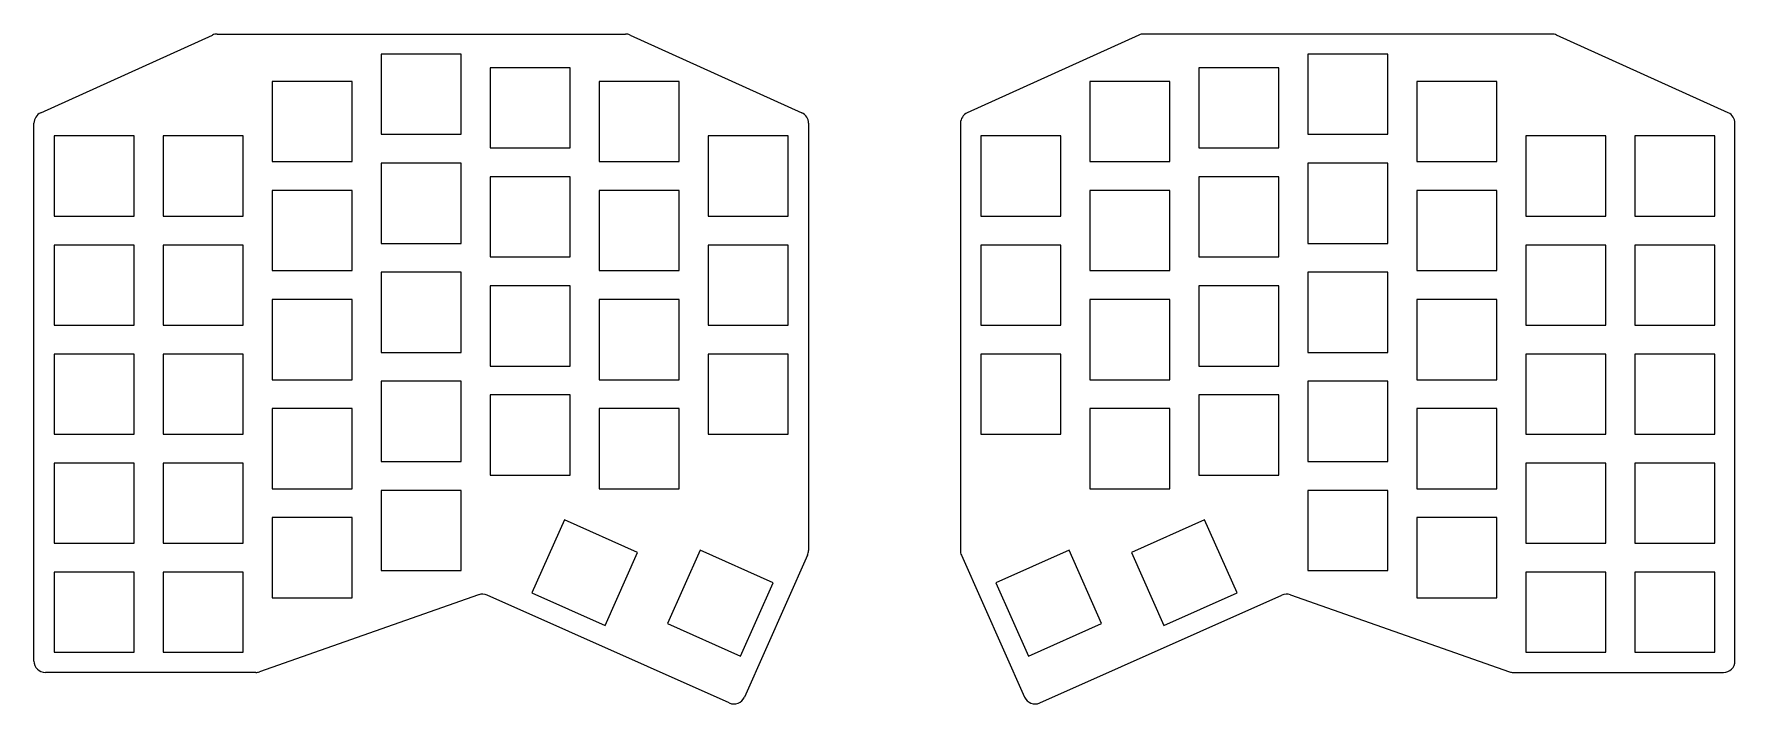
# Model space of a CAD drawing. Header units: millimetres. Extents: x 69 to 367, y -196 to -79.
import ezdxf

# ---------------------------------------------------------------- set-up
doc = ezdxf.new("R2010")
doc.units = ezdxf.units.MM

msp = doc.modelspace()

# ---------------------------------------------------------------- linework, layer by layer
at = {"linetype": 'CONTINUOUS'}
for p, q in [((70.65, -92.74), (100.66, -79.17)), ((101.48, -78.99), (172.82, -78.99)), ((173.64, -79.17), (203.65, -92.74)), ((262.58, -79.17), (232.58, -92.74)), ((334.74, -78.99), (263.41, -78.99)), ((365.57, -92.74), (335.57, -79.17)), ((144.15, -82.51), (130.15, -82.51)), ((130.15, -82.51), (130.15, -96.51)), ((144.15, -96.51), (144.15, -82.51)), ((306.07, -82.51), (292.07, -82.51)), ((292.07, -82.51), (292.07, -96.51)), ((306.07, -96.51), (306.07, -82.51)), ((163.2, -84.89), (149.2, -84.89)), ((149.2, -84.89), (149.2, -98.89)), ((163.2, -98.89), (163.2, -84.89)), ((287.02, -84.89), (273.02, -84.89)), ((273.02, -84.89), (273.02, -98.89)), ((287.02, -98.89), (287.02, -84.89)), ((125.1, -87.28), (111.1, -87.28)), ((111.1, -87.28), (111.1, -101.28)), ((125.1, -101.28), (125.1, -87.28)), ((182.25, -87.28), (168.25, -87.28)), ((168.25, -87.28), (168.25, -101.28)), ((182.25, -101.28), (182.25, -87.28)), ((267.98, -87.28), (253.97, -87.28)), ((253.97, -87.28), (253.97, -101.28)), ((267.98, -101.28), (267.98, -87.28)), ((325.12, -87.28), (311.12, -87.28)), ((311.12, -87.28), (311.12, -101.28)), ((325.12, -101.28), (325.12, -87.28)), ((69.47, -188.53), (69.47, -94.57)), ((204.83, -94.56), (204.84, -169.23)), ((231.4, -94.56), (231.38, -169.23)), ((366.75, -188.53), (366.75, -94.57)), ((87, -96.8), (73, -96.8)), ((73, -96.8), (73, -110.8)), ((87, -110.8), (87, -96.8)), ((106.05, -96.8), (92.05, -96.8)), ((92.05, -96.8), (92.05, -110.8)), ((106.05, -110.8), (106.05, -96.8)), ((130.15, -96.51), (144.15, -96.51)), ((201.3, -96.8), (187.3, -96.8)), ((187.3, -96.8), (187.3, -110.8)), ((201.3, -110.8), (201.3, -96.8)), ((248.93, -96.8), (234.93, -96.8)), ((234.93, -96.8), (234.93, -110.8)), ((248.93, -110.8), (248.93, -96.8)), ((292.07, -96.51), (306.07, -96.51)), ((344.18, -96.8), (330.18, -96.8)), ((330.18, -96.8), (330.18, -110.8)), ((344.18, -110.8), (344.18, -96.8)), ((363.23, -96.8), (349.23, -96.8)), ((349.23, -96.8), (349.23, -110.8)), ((363.23, -110.8), (363.23, -96.8)), ((149.2, -98.89), (163.2, -98.89)), ((273.02, -98.89), (287.02, -98.89)), ((111.1, -101.28), (125.1, -101.28)), ((144.15, -101.56), (130.15, -101.56)), ((130.15, -101.56), (130.15, -115.56)), ((144.15, -115.56), (144.15, -101.56)), ((163.2, -103.94), (149.2, -103.94)), ((149.2, -103.94), (149.2, -117.94)), ((163.2, -117.94), (163.2, -103.94)), ((168.25, -101.28), (182.25, -101.28)), ((253.97, -101.28), (267.98, -101.28)), ((287.02, -103.94), (273.02, -103.94)), ((273.02, -103.94), (273.02, -117.94)), ((287.02, -117.94), (287.02, -103.94)), ((306.07, -101.56), (292.07, -101.56)), ((292.07, -101.56), (292.07, -115.56)), ((306.07, -115.56), (306.07, -101.56)), ((311.12, -101.28), (325.12, -101.28)), ((125.1, -106.33), (111.1, -106.33)), ((111.1, -106.33), (111.1, -120.33)), ((125.1, -120.33), (125.1, -106.33)), ((182.25, -106.33), (168.25, -106.33)), ((168.25, -106.33), (168.25, -120.33)), ((182.25, -120.33), (182.25, -106.33)), ((267.98, -106.33), (253.97, -106.33)), ((253.97, -106.33), (253.97, -120.33)), ((267.98, -120.33), (267.98, -106.33)), ((325.12, -106.33), (311.12, -106.33)), ((311.12, -106.33), (311.12, -120.33)), ((325.12, -120.33), (325.12, -106.33)), ((73, -110.8), (87, -110.8)), ((92.05, -110.8), (106.05, -110.8)), ((187.3, -110.8), (201.3, -110.8)), ((234.93, -110.8), (248.93, -110.8)), ((330.18, -110.8), (344.18, -110.8)), ((349.23, -110.8), (363.23, -110.8)), ((87, -115.85), (73, -115.85)), ((73, -115.85), (73, -129.85)), ((87, -129.85), (87, -115.85)), ((106.05, -115.85), (92.05, -115.85)), ((92.05, -115.85), (92.05, -129.85)), ((106.05, -129.85), (106.05, -115.85)), ((130.15, -115.56), (144.15, -115.56)), ((201.3, -115.85), (187.3, -115.85)), ((187.3, -115.85), (187.3, -129.85)), ((201.3, -129.85), (201.3, -115.85)), ((248.93, -115.85), (234.93, -115.85)), ((234.93, -115.85), (234.93, -129.85)), ((248.93, -129.85), (248.93, -115.85)), ((292.07, -115.56), (306.07, -115.56)), ((344.18, -115.85), (330.18, -115.85)), ((330.18, -115.85), (330.18, -129.85)), ((344.18, -129.85), (344.18, -115.85)), ((363.23, -115.85), (349.23, -115.85)), ((349.23, -115.85), (349.23, -129.85)), ((363.23, -129.85), (363.23, -115.85)), ((149.2, -117.94), (163.2, -117.94)), ((273.02, -117.94), (287.02, -117.94)), ((111.1, -120.33), (125.1, -120.33)), ((144.15, -120.61), (130.15, -120.61)), ((130.15, -120.61), (130.15, -134.61)), ((144.15, -134.61), (144.15, -120.61)), ((168.25, -120.33), (182.25, -120.33)), ((253.97, -120.33), (267.98, -120.33)), ((306.07, -120.61), (292.07, -120.61)), ((292.07, -120.61), (292.07, -134.61)), ((306.07, -134.61), (306.07, -120.61)), ((311.12, -120.33), (325.12, -120.33)), ((163.2, -122.99), (149.2, -122.99)), ((149.2, -122.99), (149.2, -136.99)), ((163.2, -136.99), (163.2, -122.99)), ((287.02, -122.99), (273.02, -122.99)), ((273.02, -122.99), (273.02, -136.99)), ((287.02, -136.99), (287.02, -122.99)), ((125.1, -125.38), (111.1, -125.38)), ((111.1, -125.38), (111.1, -139.38)), ((125.1, -139.38), (125.1, -125.38)), ((182.25, -125.38), (168.25, -125.38)), ((168.25, -125.38), (168.25, -139.38)), ((182.25, -139.38), (182.25, -125.38)), ((267.98, -125.38), (253.97, -125.38)), ((253.97, -125.38), (253.97, -139.38)), ((267.98, -139.38), (267.98, -125.38)), ((325.12, -125.38), (311.12, -125.38)), ((311.12, -125.38), (311.12, -139.38)), ((325.12, -139.38), (325.12, -125.38)), ((73, -129.85), (87, -129.85)), ((92.05, -129.85), (106.05, -129.85)), ((187.3, -129.85), (201.3, -129.85)), ((234.93, -129.85), (248.93, -129.85)), ((330.18, -129.85), (344.18, -129.85)), ((349.23, -129.85), (363.23, -129.85)), ((87, -134.9), (73, -134.9)), ((73, -134.9), (73, -148.9)), ((87, -148.9), (87, -134.9)), ((106.05, -134.9), (92.05, -134.9)), ((92.05, -134.9), (92.05, -148.9)), ((106.05, -148.9), (106.05, -134.9)), ((130.15, -134.61), (144.15, -134.61)), ((201.3, -134.9), (187.3, -134.9)), ((187.3, -134.9), (187.3, -148.9)), ((201.3, -148.9), (201.3, -134.9)), ((248.93, -134.9), (234.93, -134.9)), ((234.93, -134.9), (234.93, -148.9)), ((248.93, -148.9), (248.93, -134.9)), ((292.07, -134.61), (306.07, -134.61)), ((344.18, -134.9), (330.18, -134.9)), ((330.18, -134.9), (330.18, -148.9)), ((344.18, -148.9), (344.18, -134.9)), ((363.23, -134.9), (349.23, -134.9)), ((349.23, -134.9), (349.23, -148.9)), ((363.23, -148.9), (363.23, -134.9)), ((111.1, -139.38), (125.1, -139.38)), ((144.15, -139.66), (130.15, -139.66)), ((130.15, -139.66), (130.15, -153.66)), ((144.15, -153.66), (144.15, -139.66)), ((149.2, -136.99), (163.2, -136.99)), ((168.25, -139.38), (182.25, -139.38)), ((253.97, -139.38), (267.98, -139.38)), ((273.02, -136.99), (287.02, -136.99)), ((306.07, -139.66), (292.07, -139.66)), ((292.07, -139.66), (292.07, -153.66)), ((306.07, -153.66), (306.07, -139.66)), ((311.12, -139.38), (325.12, -139.38)), ((163.2, -142.04), (149.2, -142.04)), ((149.2, -142.04), (149.2, -156.04)), ((163.2, -156.04), (163.2, -142.04)), ((287.02, -142.04), (273.02, -142.04)), ((273.02, -142.04), (273.02, -156.04)), ((287.02, -156.04), (287.02, -142.04)), ((125.1, -144.43), (111.1, -144.43)), ((111.1, -144.43), (111.1, -158.43)), ((125.1, -158.43), (125.1, -144.43)), ((182.25, -144.43), (168.25, -144.43)), ((168.25, -144.43), (168.25, -158.43)), ((182.25, -158.43), (182.25, -144.43)), ((267.98, -144.43), (253.97, -144.43)), ((253.97, -144.43), (253.97, -158.43)), ((267.98, -158.43), (267.98, -144.43)), ((325.12, -144.43), (311.12, -144.43)), ((311.12, -144.43), (311.12, -158.43)), ((325.12, -158.43), (325.12, -144.43)), ((73, -148.9), (87, -148.9)), ((92.05, -148.9), (106.05, -148.9)), ((187.3, -148.9), (201.3, -148.9)), ((234.93, -148.9), (248.93, -148.9)), ((330.18, -148.9), (344.18, -148.9)), ((349.23, -148.9), (363.23, -148.9)), ((87, -153.95), (73, -153.95)), ((73, -153.95), (73, -167.95)), ((87, -167.95), (87, -153.95)), ((106.05, -153.95), (92.05, -153.95)), ((92.05, -153.95), (92.05, -167.95)), ((106.05, -167.95), (106.05, -153.95)), ((130.15, -153.66), (144.15, -153.66)), ((292.07, -153.66), (306.07, -153.66)), ((344.18, -153.95), (330.18, -153.95)), ((330.18, -153.95), (330.18, -167.95)), ((344.18, -167.95), (344.18, -153.95)), ((363.23, -153.95), (349.23, -153.95)), ((349.23, -153.95), (349.23, -167.95)), ((363.23, -167.95), (363.23, -153.95)), ((149.2, -156.04), (163.2, -156.04)), ((273.02, -156.04), (287.02, -156.04)), ((111.1, -158.43), (125.1, -158.43)), ((144.15, -158.71), (130.15, -158.71)), ((130.15, -158.71), (130.15, -172.71)), ((144.15, -172.71), (144.15, -158.71)), ((168.25, -158.43), (182.25, -158.43)), ((253.97, -158.43), (267.98, -158.43)), ((306.07, -158.71), (292.07, -158.71)), ((292.07, -158.71), (292.07, -172.71)), ((306.07, -172.71), (306.07, -158.71)), ((311.12, -158.43), (325.12, -158.43)), ((125.1, -163.47), (111.1, -163.47)), ((111.1, -163.47), (111.1, -177.47)), ((125.1, -177.47), (125.1, -163.47)), ((325.12, -163.47), (311.12, -163.47)), ((311.12, -163.47), (311.12, -177.47)), ((325.12, -177.47), (325.12, -163.47)), ((162.18, -163.85), (156.48, -176.64)), ((174.97, -169.55), (162.18, -163.85)), ((274.05, -163.85), (261.26, -169.55)), ((279.74, -176.64), (274.05, -163.85)), ((73, -167.95), (87, -167.95)), ((92.05, -167.95), (106.05, -167.95)), ((185.87, -169.19), (180.17, -181.98)), ((198.66, -174.88), (185.87, -169.19)), ((250.36, -169.19), (237.57, -174.88)), ((256.05, -181.98), (250.36, -169.19)), ((330.18, -167.95), (344.18, -167.95)), ((349.23, -167.95), (363.23, -167.95)), ((169.27, -182.34), (174.97, -169.55)), ((204.67, -170.05), (193.63, -194.85)), ((231.56, -170.05), (242.6, -194.85)), ((261.26, -169.55), (266.95, -182.34)), ((87, -173), (73, -173)), ((73, -173), (73, -187)), ((87, -187), (87, -173)), ((106.05, -173), (92.05, -173)), ((92.05, -173), (92.05, -187)), ((106.05, -187), (106.05, -173)), ((130.15, -172.71), (144.15, -172.71)), ((192.96, -187.67), (198.66, -174.88)), ((237.57, -174.88), (243.26, -187.67)), ((292.07, -172.71), (306.07, -172.71)), ((344.18, -173), (330.18, -173)), ((330.18, -173), (330.18, -187)), ((344.18, -187), (344.18, -173)), ((363.23, -173), (349.23, -173)), ((349.23, -173), (349.23, -187)), ((363.23, -187), (363.23, -173)), ((147.18, -176.96), (108.9, -190.41)), ((111.1, -177.47), (125.1, -177.47)), ((190.99, -195.86), (148.66, -177.02)), ((156.48, -176.64), (169.27, -182.34)), ((245.24, -195.86), (287.56, -177.02)), ((266.95, -182.34), (279.74, -176.64)), ((289.04, -176.96), (327.33, -190.41)), ((311.12, -177.47), (325.12, -177.47)), ((180.17, -181.98), (192.96, -187.67)), ((243.26, -187.67), (256.05, -181.98)), ((73, -187), (87, -187)), ((92.05, -187), (106.05, -187)), ((330.18, -187), (344.18, -187)), ((349.23, -187), (363.23, -187)), ((108.23, -190.53), (71.47, -190.53)), ((327.99, -190.53), (364.75, -190.53))]:
    msp.add_line(p, q, dxfattribs=at)
for centre, start, end in [((101.48, -80.99), 90, 114.3465), ((172.82, -80.99), 65.6535, 90), ((263.41, -80.99), 90, 114.3465), ((334.74, -80.99), 65.6535, 90), ((71.47, -94.57), 114.3465, 180), ((202.83, -94.57), 0.0129, 65.6535), ((233.4, -94.57), 114.3465, 179.9871), ((364.75, -94.57), 0, 65.6535), ((202.84, -169.23), 336, 0.0129), ((233.38, -169.23), 179.9871, 204), ((147.85, -178.84), 66, 109.3611), ((288.38, -178.84), 70.6389, 114), ((71.47, -188.53), 180, 270), ((364.75, -188.53), 270, 0), ((108.23, -188.53), 270, 289.3611), ((327.99, -188.53), 250.6389, 270), ((191.8, -194.03), 246, 336), ((244.43, -194.03), 204, 294)]:
    msp.add_arc(centre, 2, start, end, dxfattribs=at)

doc.saveas('drawing.dxf')
